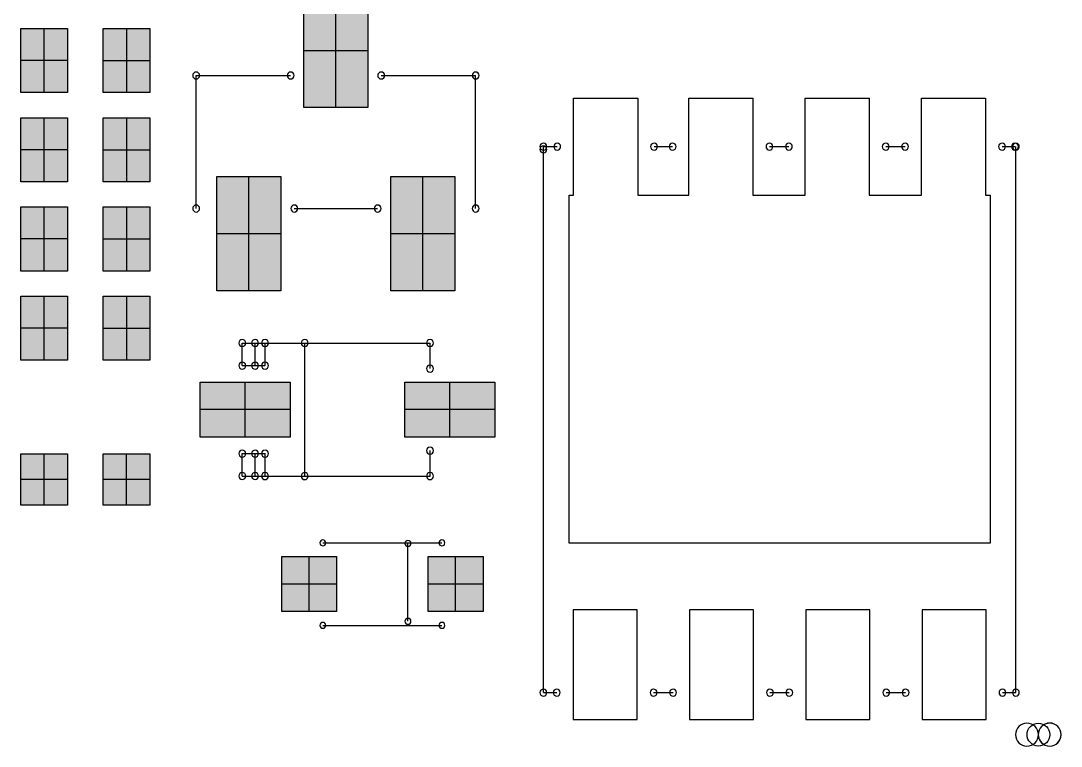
# Model space of a CAD drawing. Header units: millimetres. Extents: x -0.1 to 90.1, y -0.1 to 60.1.
# Drawn here: x 63.41 to 74.78, y 22.34 to 30.25 of the extents above; entities that cross this region are included whole.
import ezdxf

# ---------------------------------------------------------------- set-up
doc = ezdxf.new("R2010")
doc.units = ezdxf.units.MM
doc.layers.get('0').update_dxf_attribs({"color": 18, "true_color": 0x000000})
doc.layers.add('Bottom Overlay', color=54, linetype='Continuous', true_color=0x999900)
doc.layers.add('Bottom Paste', color=16, linetype='Continuous', true_color=0x7f0000)

# ---------------------------------------------------------------- blocks, each defined once
blk = doc.blocks.new('R0402_B_303')
at = {"layer": 'Bottom Paste', "true_color": 0x7f0000}
for points in [[(-0.195, 0.35), (-0.195, -0.35), (-0.705, -0.35), (-0.705, 0.35)], [(0.705, 0.35), (0.705, -0.35), (0.195, -0.35), (0.195, 0.35)]]:
    blk.add_hatch(color=16, dxfattribs=at).paths.add_polyline_path(points, flags=0)
at = {"layer": 'Bottom Paste', "color": 16, "true_color": 0x7f0000}
for p, q in [((-0.45, -0.35), (-0.45, 0.35)), ((0.45, 0.35), (0.45, -0.35)), ((-0.195, 0), (-0.705, 0)), ((0.195, 0), (0.705, 0))]:
    blk.add_line(p, q, dxfattribs=at)
for points in [[(-0.705, -0.35), (-0.705, 0), (-0.705, 0.35)], [(-0.705, 0.35), (-0.45, 0.35), (-0.195, 0.35)], [(-0.195, 0.35), (-0.195, 0), (-0.195, -0.35)], [(0.195, -0.35), (0.195, 0), (0.195, 0.35)], [(0.195, 0.35), (0.45, 0.35), (0.705, 0.35)], [(0.705, 0.35), (0.705, 0), (0.705, -0.35)], [(-0.195, -0.35), (-0.45, -0.35), (-0.705, -0.35)], [(0.705, -0.35), (0.45, -0.35), (0.195, -0.35)]]:
    blk.add_open_spline(points, degree=2, dxfattribs=at)
blk = doc.blocks.new('R0402_B_300')
at = {"layer": 'Bottom Paste', "true_color": 0x7f0000}
for points in [[(-0.195, 0.35), (-0.195, -0.35), (-0.705, -0.35), (-0.705, 0.35)], [(0.705, 0.35), (0.705, -0.35), (0.195, -0.35), (0.195, 0.35)]]:
    blk.add_hatch(color=16, dxfattribs=at).paths.add_polyline_path(points, flags=0)
at = {"layer": 'Bottom Paste', "color": 16, "true_color": 0x7f0000}
for p, q in [((-0.45, -0.35), (-0.45, 0.35)), ((0.45, 0.35), (0.45, -0.35)), ((-0.195, 0), (-0.705, 0)), ((0.195, 0), (0.705, 0))]:
    blk.add_line(p, q, dxfattribs=at)
for points in [[(-0.705, -0.35), (-0.705, 0), (-0.705, 0.35)], [(-0.705, 0.35), (-0.45, 0.35), (-0.195, 0.35)], [(-0.195, 0.35), (-0.195, 0), (-0.195, -0.35)], [(0.195, -0.35), (0.195, 0), (0.195, 0.35)], [(0.195, 0.35), (0.45, 0.35), (0.705, 0.35)], [(0.705, 0.35), (0.705, 0), (0.705, -0.35)], [(-0.195, -0.35), (-0.45, -0.35), (-0.705, -0.35)], [(0.705, -0.35), (0.45, -0.35), (0.195, -0.35)]]:
    blk.add_open_spline(points, degree=2, dxfattribs=at)
blk = doc.blocks.new('R0402_B_299')
at = {"layer": 'Bottom Paste', "true_color": 0x7f0000}
for points in [[(-0.195, 0.35), (-0.195, -0.35), (-0.705, -0.35), (-0.705, 0.35)], [(0.705, 0.35), (0.705, -0.35), (0.195, -0.35), (0.195, 0.35)]]:
    blk.add_hatch(color=16, dxfattribs=at).paths.add_polyline_path(points, flags=0)
at = {"layer": 'Bottom Paste', "color": 16, "true_color": 0x7f0000}
for p, q in [((-0.45, -0.35), (-0.45, 0.35)), ((0.45, 0.35), (0.45, -0.35)), ((-0.195, 0), (-0.705, 0)), ((0.195, 0), (0.705, 0))]:
    blk.add_line(p, q, dxfattribs=at)
for points in [[(-0.705, -0.35), (-0.705, 0), (-0.705, 0.35)], [(-0.705, 0.35), (-0.45, 0.35), (-0.195, 0.35)], [(-0.195, 0.35), (-0.195, 0), (-0.195, -0.35)], [(0.195, -0.35), (0.195, 0), (0.195, 0.35)], [(0.195, 0.35), (0.45, 0.35), (0.705, 0.35)], [(0.705, 0.35), (0.705, 0), (0.705, -0.35)], [(-0.195, -0.35), (-0.45, -0.35), (-0.705, -0.35)], [(0.705, -0.35), (0.45, -0.35), (0.195, -0.35)]]:
    blk.add_open_spline(points, degree=2, dxfattribs=at)
blk = doc.blocks.new('R0402_B_298')
at = {"layer": 'Bottom Paste', "true_color": 0x7f0000}
for points in [[(-0.195, 0.35), (-0.195, -0.35), (-0.705, -0.35), (-0.705, 0.35)], [(0.705, 0.35), (0.705, -0.35), (0.195, -0.35), (0.195, 0.35)]]:
    blk.add_hatch(color=16, dxfattribs=at).paths.add_polyline_path(points, flags=0)
at = {"layer": 'Bottom Paste', "color": 16, "true_color": 0x7f0000}
for p, q in [((-0.45, -0.35), (-0.45, 0.35)), ((0.45, 0.35), (0.45, -0.35)), ((-0.195, 0), (-0.705, 0)), ((0.195, 0), (0.705, 0))]:
    blk.add_line(p, q, dxfattribs=at)
for points in [[(-0.705, -0.35), (-0.705, 0), (-0.705, 0.35)], [(-0.705, 0.35), (-0.45, 0.35), (-0.195, 0.35)], [(-0.195, 0.35), (-0.195, 0), (-0.195, -0.35)], [(0.195, -0.35), (0.195, 0), (0.195, 0.35)], [(0.195, 0.35), (0.45, 0.35), (0.705, 0.35)], [(0.705, 0.35), (0.705, 0), (0.705, -0.35)], [(-0.195, -0.35), (-0.45, -0.35), (-0.705, -0.35)], [(0.705, -0.35), (0.45, -0.35), (0.195, -0.35)]]:
    blk.add_open_spline(points, degree=2, dxfattribs=at)
blk = doc.blocks.new('PDFN_8_L5_8_W4_9_P1_27_LS6_1_BL_B_295')
at = {"layer": 'Bottom Overlay'}
for points in [[(-2.58, 3.097), (-2.58, -2.863)], [(-2.434, 3.097), (-2.58, 3.097)], [(-1.164, 3.097), (-1.376, 3.097)], [(0.106, 3.097), (-0.106, 3.097)], [(1.376, 3.097), (1.164, 3.097)], [(2.58, 3.097), (2.434, 3.097)], [(2.58, 3.097), (2.58, -2.833)], [(2.58, -2.833), (2.58, -2.863)], [(-2.429, -2.863), (-2.57, -2.863)], [(-1.159, -2.863), (-1.371, -2.863)], [(0.111, -2.863), (-0.101, -2.863)], [(1.371, -2.863), (1.169, -2.863)], [(2.58, -2.863), (2.429, -2.863)]]:
    blk.add_lwpolyline(points, dxfattribs=at)
for centre, radius, start, end in [((-2.95, 3.557), 0.125, 0, 180), ((-2.95, 3.555), 0.125, 0, 180), ((-2.701, 3.556), 0.125, 0, 180), ((-2.701, 3.556), 0.125, 0, 180), ((-2.95, 3.557), 0.125, 180, 0), ((-2.95, 3.555), 0.125, 180, 0), ((-2.701, 3.556), 0.125, 180, 0), ((-2.701, 3.556), 0.125, 180, 0), ((-2.58, 3.097), 0.0375, 0, 180), ((-2.58, 3.097), 0.0375, 0, 180), ((-2.58, 3.097), 0.0375, 180, 0), ((-2.58, 3.097), 0.0375, 180, 0), ((-2.434, 3.097), 0.0375, 0, 180), ((-2.434, 3.097), 0.0375, 180, 0), ((-1.376, 3.097), 0.0375, 0, 180), ((-1.376, 3.097), 0.0375, 180, 0), ((-1.164, 3.097), 0.0375, 0, 180), ((-1.164, 3.097), 0.0375, 180, 0), ((-0.106, 3.097), 0.0375, 0, 180), ((-0.106, 3.097), 0.0375, 180, 0), ((0.106, 3.097), 0.0375, 0, 180), ((0.106, 3.097), 0.0375, 180, 0), ((1.164, 3.097), 0.0375, 0, 180), ((1.164, 3.097), 0.0375, 180, 0), ((1.376, 3.097), 0.0375, 0, 180), ((1.376, 3.097), 0.0375, 180, 0), ((2.434, 3.097), 0.0375, 0, 180), ((2.434, 3.097), 0.0375, 180, 0), ((2.58, 3.097), 0.0375, 0, 180), ((2.58, 3.097), 0.0375, 0, 180), ((2.58, 3.097), 0.0375, 180, 0), ((2.58, 3.097), 0.0375, 180, 0), ((-2.58, -2.863), 0.0375, 0, 180), ((-2.57, -2.863), 0.0375, 0, 180), ((-2.429, -2.863), 0.0375, 0, 180), ((-1.371, -2.863), 0.0375, 0, 180), ((-1.159, -2.863), 0.0375, 0, 180), ((-0.101, -2.863), 0.0375, 0, 180), ((0.111, -2.863), 0.0375, 0, 180), ((1.169, -2.863), 0.0375, 0, 180), ((1.371, -2.863), 0.0375, 0, 180), ((2.429, -2.863), 0.0375, 0, 180), ((2.58, -2.833), 0.0375, 0, 180), ((2.58, -2.833), 0.0375, 0, 180), ((2.58, -2.863), 0.0375, 0, 180), ((2.58, -2.863), 0.0375, 0, 180), ((2.58, -2.833), 0.0375, 180, 0), ((2.58, -2.833), 0.0375, 180, 0), ((-2.58, -2.863), 0.0375, 180, 0), ((-2.57, -2.863), 0.0375, 180, 0), ((-2.429, -2.863), 0.0375, 180, 0), ((-1.371, -2.863), 0.0375, 180, 0), ((-1.159, -2.863), 0.0375, 180, 0), ((-0.101, -2.863), 0.0375, 180, 0), ((0.111, -2.863), 0.0375, 180, 0), ((1.169, -2.863), 0.0375, 180, 0), ((1.371, -2.863), 0.0375, 180, 0), ((2.429, -2.863), 0.0375, 180, 0), ((2.58, -2.863), 0.0375, 180, 0), ((2.58, -2.863), 0.0375, 180, 0)]:
    blk.add_arc(centre, radius, start, end, dxfattribs=at)
at = {"layer": 'Bottom Overlay', "extrusion": (0, 0, -1)}
for start, end in [(0.5847, 180), (180, 359.4153)]:
    blk.add_arc((2.826, 3.556), 0.124, start, end, dxfattribs=at)
at = {"layer": 'Bottom Paste'}
for p, q in [((-1.555, 3.392), (-2.255, 3.392)), ((-2.255, 3.392), (-2.255, 2.192)), ((-1.555, 2.192), (-1.555, 3.392)), ((-0.285, 3.392), (-0.985, 3.392)), ((-0.985, 3.392), (-0.985, 2.192)), ((-0.285, 2.192), (-0.285, 3.392)), ((0.985, 3.392), (0.285, 3.392)), ((0.285, 3.392), (0.285, 2.192)), ((0.985, 2.192), (0.985, 3.392)), ((2.255, 3.392), (1.555, 3.392)), ((1.555, 3.392), (1.555, 2.192)), ((2.255, 2.192), (2.255, 3.392)), ((-2.255, 2.192), (-1.555, 2.192)), ((-0.985, 2.192), (-0.285, 2.192)), ((0.285, 2.192), (0.985, 2.192)), ((1.555, 2.192), (2.255, 2.192)), ((-2.3, -2.332), (-2.3, 1.467)), ((-2.3, 1.467), (2.3, 1.467)), ((2.3, 1.467), (2.3, -2.332)), ((-2.251, -2.332), (-2.3, -2.332)), ((-2.25, -2.333), (-2.251, -2.332)), ((-2.25, -3.392), (-2.25, -2.333)), ((-0.979, -2.332), (-1.551, -2.332)), ((-1.551, -2.332), (-1.551, -3.392)), ((-0.979, -3.392), (-0.979, -2.332)), ((0.291, -2.332), (-0.28, -2.332)), ((-0.28, -2.332), (-0.28, -3.392)), ((0.291, -3.392), (0.291, -2.332)), ((1.55, -2.332), (0.99, -2.332)), ((0.99, -2.332), (0.99, -3.392)), ((1.55, -3.393), (1.55, -2.332)), ((2.3, -2.332), (2.25, -2.332)), ((2.25, -2.332), (2.25, -3.393)), ((-1.551, -3.392), (-2.25, -3.392)), ((-0.28, -3.392), (-0.979, -3.392)), ((0.99, -3.392), (0.291, -3.392)), ((2.25, -3.393), (1.55, -3.393))]:
    blk.add_line(p, q, dxfattribs=at)
blk = doc.blocks.new('SOT_23_3_L2_9_W1_3_P1_90_LS2_4_BR_B_294')
at = {"layer": 'Bottom Paste', "true_color": 0x7f0000}
for points in [[(0.375, 1.3), (1.625, 1.3), (1.625, 0.6), (0.375, 0.6)], [(-1.625, 0.35), (-0.375, 0.35), (-0.375, -0.35), (-1.625, -0.35)], [(0.375, -0.6), (1.625, -0.6), (1.625, -1.3), (0.375, -1.3)]]:
    blk.add_hatch(color=16, dxfattribs=at).paths.add_polyline_path(points, flags=0)
at = {"layer": 'Bottom Overlay'}
for points in [[(-0.726, 0.495), (-0.726, 1.526)], [(0.726, 1.526), (-0.726, 1.526)], [(0.726, -0.455), (0.726, 0.455)], [(-0.726, -1.526), (-0.726, -0.495)], [(0.726, -1.526), (-0.726, -1.526)]]:
    blk.add_lwpolyline(points, dxfattribs=at)
for centre, start, end in [((-0.726, 1.526), 0, 180), ((-0.726, 1.526), 0, 180), ((-0.726, 1.526), 180, 0), ((-0.726, 1.526), 180, 0), ((0.726, 1.526), 0, 180), ((0.726, 1.526), 180, 0), ((-0.726, 0.495), 0, 180), ((-0.726, 0.495), 180, 0), ((0.726, 0.455), 0, 180), ((0.726, 0.455), 180, 0), ((0.726, -0.455), 0, 180), ((-0.726, -0.495), 0, 180), ((-0.726, -0.495), 180, 0), ((0.726, -0.455), 180, 0), ((-0.726, -1.526), 0, 180), ((-0.726, -1.526), 0, 180), ((-0.726, -1.526), 180, 0), ((-0.726, -1.526), 180, 0), ((0.726, -1.526), 0, 180), ((0.726, -1.526), 180, 0)]:
    blk.add_arc(centre, 0.0381, start, end, dxfattribs=at)
at = {"layer": 'Bottom Paste', "color": 16, "true_color": 0x7f0000}
for p, q in [((1, 0.6), (1, 1.3)), ((1.625, 0.95), (0.375, 0.95)), ((-1, -0.35), (-1, 0.35)), ((-0.375, 0), (-1.625, 0)), ((1, -1.3), (1, -0.6)), ((1.625, -0.95), (0.375, -0.95))]:
    blk.add_line(p, q, dxfattribs=at)
for points in [[(0.375, 1.3), (1, 1.3), (1.625, 1.3)], [(0.375, 0.6), (0.375, 0.95), (0.375, 1.3)], [(1.625, 1.3), (1.625, 0.95), (1.625, 0.6)], [(1.625, 0.6), (1, 0.6), (0.375, 0.6)], [(-1.625, 0.35), (-1, 0.35), (-0.375, 0.35)], [(-1.625, -0.35), (-1.625, 0), (-1.625, 0.35)], [(-0.375, 0.35), (-0.375, 0), (-0.375, -0.35)], [(-0.375, -0.35), (-1, -0.35), (-1.625, -0.35)], [(0.375, -0.6), (1, -0.6), (1.625, -0.6)], [(0.375, -1.3), (0.375, -0.95), (0.375, -0.6)], [(1.625, -0.6), (1.625, -0.95), (1.625, -1.3)], [(1.625, -1.3), (1, -1.3), (0.375, -1.3)]]:
    blk.add_open_spline(points, degree=2, dxfattribs=at)
blk = doc.blocks.new('SOD_323_L1_7_W1_3_LS2_5_RD_1_B_273')
at = {"layer": 'Bottom Paste', "true_color": 0x7f0000}
for points in [[(-1.61, 0.3), (-0.625, 0.3), (-0.625, -0.3), (-1.61, -0.3)], [(0.625, 0.3), (1.61, 0.3), (1.61, -0.3), (0.625, -0.3)]]:
    blk.add_hatch(color=16, dxfattribs=at).paths.add_polyline_path(points, flags=0)
at = {"layer": 'Bottom Overlay'}
for points in [[(-1.15, 0.726), (-0.901, 0.726)], [(-1.15, 0.48), (-1.15, 0.726)], [(-1.009, 0.48), (-1.009, 0.726)], [(-0.901, 0.726), (0.901, 0.726)], [(-0.901, 0.48), (-0.901, 0.726)], [(-0.467, -0.726), (-0.467, 0.726)], [(0.901, 0.448), (0.901, 0.726)], [(-1.15, 0.48), (-0.901, 0.48)], [(0.901, -0.726), (0.901, -0.448)], [(-1.15, -0.726), (-1.15, -0.48)], [(-1.15, -0.48), (-0.901, -0.48)], [(-1.009, -0.726), (-1.009, -0.48)], [(-0.901, -0.726), (-0.901, -0.48)], [(-1.15, -0.726), (-0.901, -0.726)], [(-0.901, -0.726), (0.901, -0.726)]]:
    blk.add_lwpolyline(points, dxfattribs=at)
for centre, radius, start, end in [((-1.15, 0.726), 0.038, 0, 180), ((-1.15, 0.726), 0.038, 0, 180), ((-1.15, 0.726), 0.038, 180, 0), ((-1.15, 0.726), 0.038, 180, 0), ((-1.009, 0.726), 0.038, 0, 180), ((-1.009, 0.726), 0.038, 180, 0), ((-0.901, 0.726), 0.0381, 0, 180), ((-0.901, 0.726), 0.038, 0, 180), ((-0.901, 0.726), 0.038, 0, 180), ((-0.901, 0.726), 0.0381, 180, 0), ((-0.901, 0.726), 0.038, 180, 0), ((-0.901, 0.726), 0.038, 180, 0), ((-0.467, 0.726), 0.0381, 0, 180), ((-0.467, 0.726), 0.0381, 180, 0), ((0.901, 0.726), 0.0381, 0, 180), ((0.901, 0.726), 0.0381, 0, 180), ((0.901, 0.726), 0.0381, 180, 0), ((0.901, 0.726), 0.0381, 180, 0), ((-1.15, 0.48), 0.038, 0, 180), ((-1.15, 0.48), 0.038, 0, 180), ((-1.15, 0.48), 0.038, 180, 0), ((-1.15, 0.48), 0.038, 180, 0), ((-1.009, 0.48), 0.038, 0, 180), ((-1.009, 0.48), 0.038, 180, 0), ((-0.901, 0.48), 0.038, 0, 180), ((-0.901, 0.48), 0.038, 0, 180), ((-0.901, 0.48), 0.038, 180, 0), ((-0.901, 0.48), 0.038, 180, 0), ((0.901, 0.448), 0.0381, 0, 180), ((0.901, 0.448), 0.0381, 180, 0), ((-1.15, -0.48), 0.038, 0, 180), ((-1.15, -0.48), 0.038, 0, 180), ((-1.009, -0.48), 0.038, 0, 180), ((-0.901, -0.48), 0.038, 0, 180), ((-0.901, -0.48), 0.038, 0, 180), ((0.901, -0.448), 0.0381, 0, 180), ((0.901, -0.448), 0.0381, 180, 0), ((-1.15, -0.48), 0.038, 180, 0), ((-1.15, -0.48), 0.038, 180, 0), ((-1.009, -0.48), 0.038, 180, 0), ((-0.901, -0.48), 0.038, 180, 0), ((-0.901, -0.48), 0.038, 180, 0), ((-1.15, -0.726), 0.038, 0, 180), ((-1.15, -0.726), 0.038, 0, 180), ((-1.15, -0.726), 0.038, 180, 0), ((-1.15, -0.726), 0.038, 180, 0), ((-1.009, -0.726), 0.038, 0, 180), ((-1.009, -0.726), 0.038, 180, 0), ((-0.901, -0.726), 0.0381, 0, 180), ((-0.901, -0.726), 0.038, 0, 180), ((-0.901, -0.726), 0.038, 0, 180), ((-0.901, -0.726), 0.0381, 180, 0), ((-0.901, -0.726), 0.038, 180, 0), ((-0.901, -0.726), 0.038, 180, 0), ((-0.467, -0.726), 0.0381, 0, 180), ((-0.467, -0.726), 0.0381, 180, 0), ((0.901, -0.726), 0.0381, 0, 180), ((0.901, -0.726), 0.0381, 0, 180), ((0.901, -0.726), 0.0381, 180, 0), ((0.901, -0.726), 0.0381, 180, 0)]:
    blk.add_arc(centre, radius, start, end, dxfattribs=at)
at = {"layer": 'Bottom Paste', "color": 16, "true_color": 0x7f0000}
for p, q in [((-1.118, -0.3), (-1.118, 0.3)), ((1.118, -0.3), (1.118, 0.3)), ((-0.625, 0), (-1.61, 0)), ((1.61, 0), (0.625, 0))]:
    blk.add_line(p, q, dxfattribs=at)
for points in [[(-1.61, 0.3), (-1.118, 0.3), (-0.625, 0.3)], [(-1.61, -0.3), (-1.61, 0), (-1.61, 0.3)], [(-0.625, 0.3), (-0.625, 0), (-0.625, -0.3)], [(0.625, 0.3), (1.118, 0.3), (1.61, 0.3)], [(0.625, -0.3), (0.625, 0), (0.625, 0.3)], [(1.61, 0.3), (1.61, 0), (1.61, -0.3)], [(-0.625, -0.3), (-1.118, -0.3), (-1.61, -0.3)], [(1.61, -0.3), (1.118, -0.3), (0.625, -0.3)]]:
    blk.add_open_spline(points, degree=2, dxfattribs=at)
blk = doc.blocks.new('SOD_523_L1_2_W0_8_LS1_6_FD_B_272')
at = {"layer": 'Bottom Paste', "true_color": 0x7f0000}
for points in [[(-1.1, 0.3), (-0.5, 0.3), (-0.5, -0.3), (-1.1, -0.3)], [(1.1, -0.3), (0.5, -0.3), (0.5, 0.3), (1.1, 0.3)]]:
    blk.add_hatch(color=16, dxfattribs=at).paths.add_polyline_path(points, flags=0)
at = {"layer": 'Bottom Overlay'}
for points in [[(-0.65, 0.45), (0.65, 0.45)], [(0.279, -0.406), (0.279, 0.444)], [(-0.65, -0.45), (0.65, -0.45)]]:
    blk.add_lwpolyline(points, dxfattribs=at)
for centre, start, end in [((-0.65, 0.45), 0, 180), ((0.279, 0.444), 0, 180), ((0.65, 0.45), 0, 180), ((-0.65, 0.45), 180, 0), ((0.279, 0.444), 180, 0), ((0.65, 0.45), 180, 0), ((-0.65, -0.45), 0, 180), ((-0.65, -0.45), 180, 0), ((0.279, -0.406), 0, 180), ((0.279, -0.406), 180, 0), ((0.65, -0.45), 0, 180), ((0.65, -0.45), 180, 0)]:
    blk.add_arc(centre, 0.0325, start, end, dxfattribs=at)
at = {"layer": 'Bottom Paste', "color": 16, "true_color": 0x7f0000}
for p, q in [((-0.8, -0.3), (-0.8, 0.3)), ((0.8, -0.3), (0.8, 0.3)), ((-0.5, 0), (-1.1, 0)), ((1.1, 0), (0.5, 0))]:
    blk.add_line(p, q, dxfattribs=at)
for points in [[(-1.1, 0.3), (-0.8, 0.3), (-0.5, 0.3)], [(-1.1, -0.3), (-1.1, 0), (-1.1, 0.3)], [(-0.5, 0.3), (-0.5, 0), (-0.5, -0.3)], [(0.5, -0.3), (0.5, 0), (0.5, 0.3)], [(0.5, 0.3), (0.8, 0.3), (1.1, 0.3)], [(1.1, 0.3), (1.1, 0), (1.1, -0.3)], [(-0.5, -0.3), (-0.8, -0.3), (-1.1, -0.3)], [(1.1, -0.3), (0.8, -0.3), (0.5, -0.3)]]:
    blk.add_open_spline(points, degree=2, dxfattribs=at)
blk = doc.blocks.new('C0402_B_209')
at = {"layer": 'Bottom Paste', "true_color": 0x7f0000}
for points in [[(-0.195, 0.28), (-0.195, -0.28), (-0.705, -0.28), (-0.705, 0.28)], [(0.705, 0.28), (0.705, -0.28), (0.195, -0.28), (0.195, 0.28)]]:
    blk.add_hatch(color=16, dxfattribs=at).paths.add_polyline_path(points, flags=0)
at = {"layer": 'Bottom Paste', "color": 16, "true_color": 0x7f0000}
for p, q in [((-0.45, 0.28), (-0.45, -0.28)), ((0.45, 0.28), (0.45, -0.28)), ((-0.705, 0), (-0.195, 0)), ((0.195, 0), (0.705, 0))]:
    blk.add_line(p, q, dxfattribs=at)
for points in [[(-0.705, -0.28), (-0.705, 0), (-0.705, 0.28)], [(-0.705, 0.28), (-0.45, 0.28), (-0.195, 0.28)], [(-0.195, 0.28), (-0.195, 0), (-0.195, -0.28)], [(0.195, -0.28), (0.195, 0), (0.195, 0.28)], [(0.195, 0.28), (0.45, 0.28), (0.705, 0.28)], [(0.705, 0.28), (0.705, 0), (0.705, -0.28)], [(-0.195, -0.28), (-0.45, -0.28), (-0.705, -0.28)], [(0.705, -0.28), (0.45, -0.28), (0.195, -0.28)]]:
    blk.add_open_spline(points, degree=2, dxfattribs=at)

msp = doc.modelspace()

# ---------------------------------------------------------------- block references
for name, p, rotation in [('SOT_23_3_L2_9_W1_3_P1_90_LS2_4_BR_B_294', (66.854, 28.93), 270), ('PDFN_8_L5_8_W4_9_P1_27_LS6_1_BL_B_295', (71.7, 26.017), 180), ('C0402_B_209', (64.118, 25.247), 180)]:
    msp.add_blockref(name, p, dxfattribs=dict(rotation=rotation))
for name, p in [('R0402_B_298', (64.118, 29.819)), ('R0402_B_300', (64.118, 28.845)), ('R0402_B_299', (64.118, 27.872)), ('R0402_B_303', (64.118, 26.898)), ('SOD_323_L1_7_W1_3_LS2_5_RD_1_B_273', (66.981, 26.009)), ('SOD_523_L1_2_W0_8_LS1_6_FD_B_272', (67.362, 24.104))]:
    msp.add_blockref(name, p)

doc.saveas('drawing.dxf')
